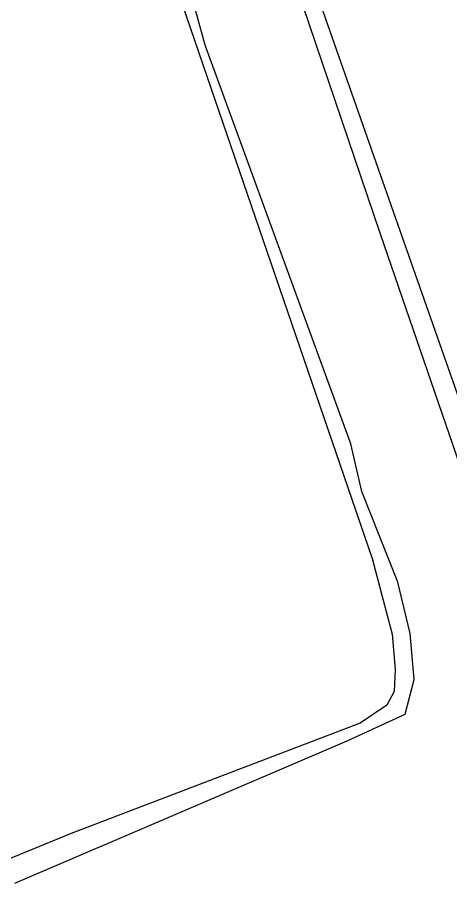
# Model space of a CAD drawing. Header units: inches. Extents: x 653559 to 669309, y 7245317 to 7256454.
# Drawn here: x 662311.6 to 662530.1, y 7249837.4 to 7250280.9 of the extents above; entities that cross this region are included whole.
import ezdxf

# ---------------------------------------------------------------- set-up
doc = ezdxf.new("R2010")
doc.units = ezdxf.units.IN
doc.header["$MEASUREMENT"] = 0
doc.layers.add('Agricola', color=3, linetype='Continuous')
doc.layers.add('Reserva', color=92, linetype='Continuous')

msp = doc.modelspace()

# ---------------------------------------------------------------- linework, layer by layer
at = {"layer": 'Agricola', "transparency": 33554613}
for points in [[(662399.41, 7250616.15, 0), (662399.17, 7250604.59, 0), (662364.63, 7250591.04, 0), (662410.6, 7250441.55, 0), (662554.47, 7250031.44, 0), (662562.41, 7250025.16, 0), (662574.64, 7250028.46, 0), (662584.23, 7250040.37, 0), (662629.21, 7250101.56, 0), (662726.45, 7250266.59, 0), (662769.77, 7250344.97, 0), (662790.61, 7250404.5, 0), (662818.39, 7250444.19, 0), (662972.51, 7250649.91, 0), (663142.84, 7250861.9, 0), (663161.01, 7250884.74, 0), (663167.84, 7250892.36, 0), (663145.84, 7250907.81, 0)], [(662296.92, 7250572.73, 0), (662490.59, 7250007.58, 0), (662500.65, 7249969.48, 0), (662502.24, 7249951.49, 0), (662501.71, 7249940.38, 0), (662498, 7249933.5, 0), (662484.51, 7249924.5, 0), (662339.52, 7249869.07, 0), (662226.41, 7249822.77, 0)]]:
    msp.add_polyline3d(points, dxfattribs=at)
at = {"layer": 'Reserva', "transparency": 33554613}
for points in [[(662406.55, 7250431.99), (662494.74, 7250171.69), (662545.99, 7250022.25), (662552.77, 7250014.1), (662561.6, 7250012.06), (662568.74, 7250013.39), (662576.28, 7250018.68), (662636.34, 7250098.45), (662655.52, 7250135.63), (662724.12, 7250250.12), (662743.76, 7250277.32), (662770.91, 7250326.06)], [(662310.24, 7249843.56), (662477.99, 7249915.53), (662507.35, 7249929.02), (662511.85, 7249946.48), (662509.74, 7249969.77), (662503.65, 7249995.7), (662485.39, 7250041.47), (662479.84, 7250065.55), (662406.28, 7250266.89), (662371.36, 7250394.42)]]:
    msp.add_lwpolyline(points, dxfattribs=at)

doc.saveas('drawing.dxf')
